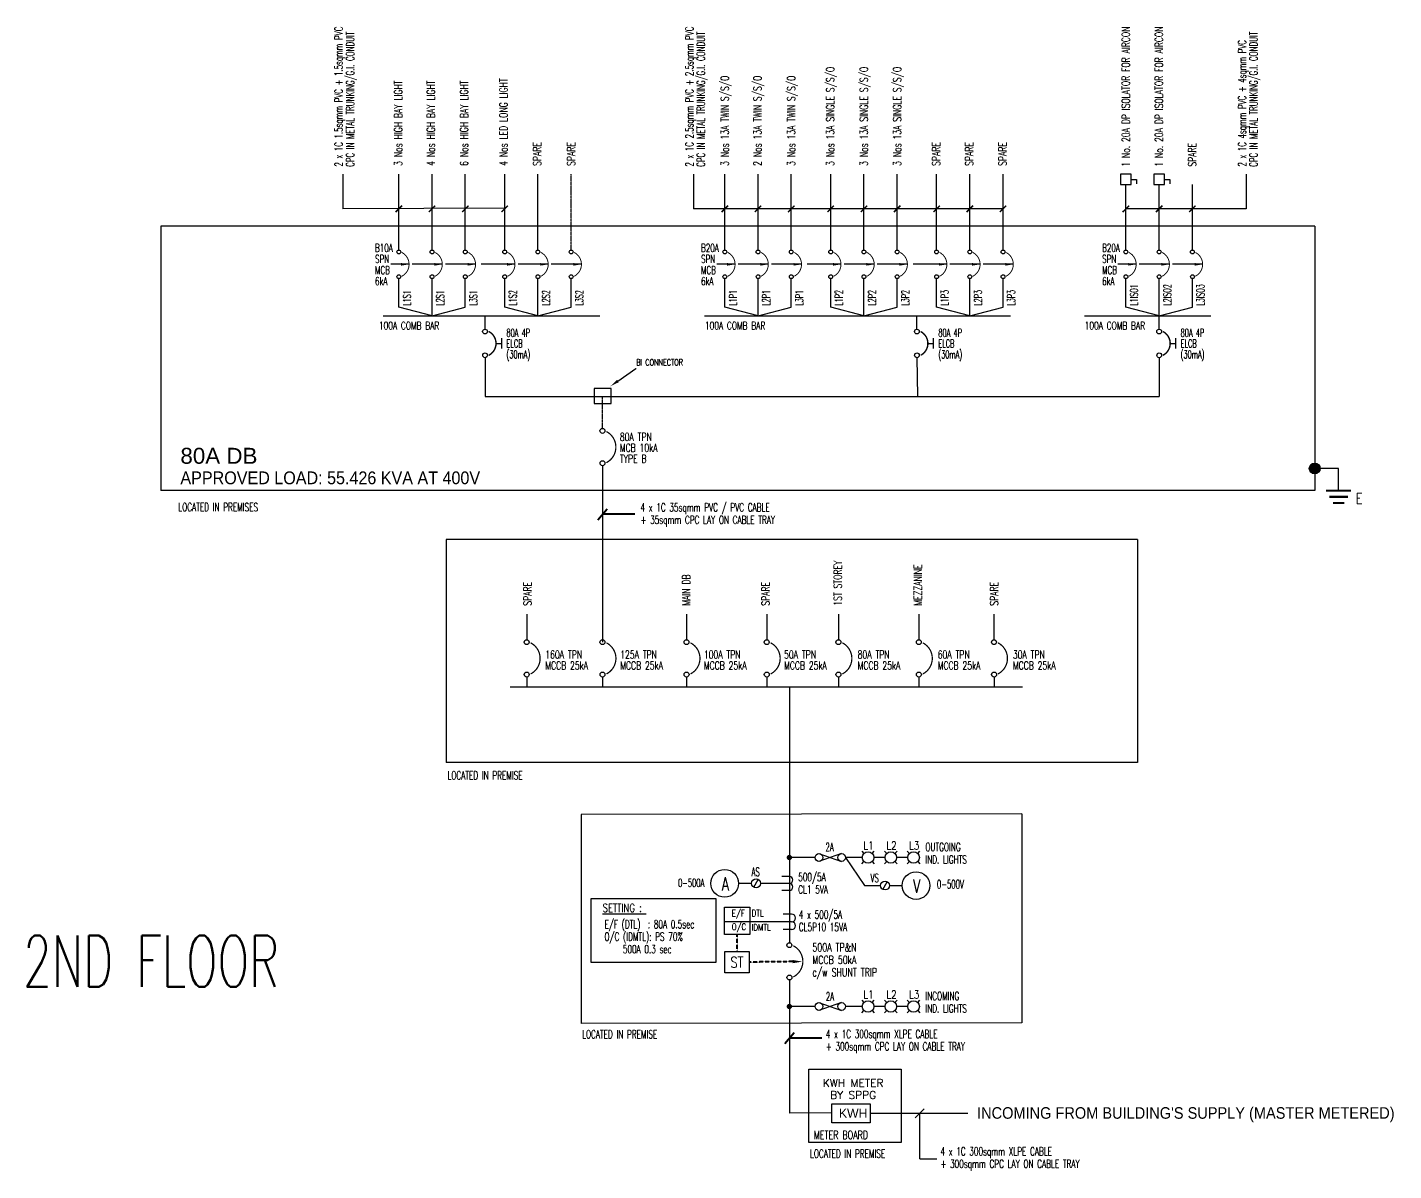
# Model space of a CAD drawing. Header units: millimetres. Extents: x 16251 to 284555, y 9213 to 36092.
# Drawn here: x 207382 to 237265, y 9213 to 34231 of the extents above; entities that cross this region are included whole.
import ezdxf
from ezdxf import colors
from ezdxf.entities.mleader import LeaderData, LeaderLine
from ezdxf.lldxf.tags import DXFTag
from ezdxf.math import Vec2, Vec3

# ---------------------------------------------------------------- set-up
doc = ezdxf.new("R2010")
doc.units = ezdxf.units.MM
doc.linetypes.add('DASHED', pattern=[0.75, 0.5, -0.25])
doc.linetypes.add('HIDDEN', pattern=[0.375, 0.25, -0.125])
for name, color, linetype in [('E-_-------_R-', 2, 'Continuous'), ('E-SLD-FRAME', 6, 'Continuous'), ('E-SLD-LEGENDF', 2, 'Continuous'), ('E-SLD-T1', 2, 'Continuous'), ('SLD', 2, 'Continuous'), ('SLD-LINE', 7, 'Continuous'), ('SLD-TXT', 7, 'Continuous'), ('TXT', 7, 'Continuous')]:
    doc.layers.add(name, color=color, linetype=linetype)
doc.styles.add('ARIAL', font='arial.ttf')
doc.styles.add('ROMANS', font='romans.shx', dxfattribs={"width": 0.8})
doc.styles.add('simplex', font='simplex.shx', dxfattribs={"width": 0.7})
doc.styles.add('SLD-TXT', font='romans.shx')
doc.styles.get("Standard").update_dxf_attribs({"font": 'arial.ttf'})
tags = doc.linetypes.add('CENTER', pattern=[2, 1.25, -0.25, 0.25, -0.25]).pattern_tags.tags
tags[10:11] = [DXFTag(74, 4), DXFTag(75, 0), DXFTag(340, '0'), DXFTag(46, 1.0), DXFTag(50, 0.0), DXFTag(44, 0.0), DXFTag(45, 0.0)]
tags[8:9] = [DXFTag(74, 4), DXFTag(75, 0), DXFTag(340, '0'), DXFTag(46, 1.0), DXFTag(50, 0.0), DXFTag(44, 0.0), DXFTag(45, 0.0)]
tags[6:7] = [DXFTag(74, 4), DXFTag(75, 0), DXFTag(340, '0'), DXFTag(46, 1.0), DXFTag(50, 0.0), DXFTag(44, 0.0), DXFTag(45, 0.0)]
tags[4:5] = [DXFTag(74, 4), DXFTag(75, 0), DXFTag(340, '0'), DXFTag(46, 1.0), DXFTag(50, 0.0), DXFTag(44, 0.0), DXFTag(45, 0.0)]
doc.dimstyles.new('A', dxfattribs={"dimtxt": 0.18, "dimasz": 150, "dimexe": 0.18, "dimexo": 0.0625, "dimgap": 0.09, "dimtad": 0, "dimtih": 1, "dimtoh": 1, "dimdec": 4, "dimzin": 0, "dimdsep": 46, "dimtxsty": 'Standard', "dimcen": 0.09, "dimadec": 0, "dimazin": 0, "dimtfac": 1, "dimtdec": 4, "dimtofl": 0, "dimtmove": 0, "dimatfit": 3, "dimfxl": 1, "dimtolj": 1, "dimtzin": 0, "dimarcsym": 0})

# ---------------------------------------------------------------- blocks, each defined once
blk = doc.blocks.new('MCCB')
at = {"color": 7}
for centre in [(-1, 558), (0, 40)]:
    blk.add_circle(centre, 39.6, dxfattribs=at)
at = {"layer": 'E-SLD-LEGENDF', "color": 7, "const_width": 20}
blk.add_lwpolyline([(62, 49, 0.61125), (62, 548)], format="xyb", dxfattribs=at)
blk = doc.blocks.new('RCCB')
at = {"color": 7}
for centre in [(-1, 548), (0, 49)]:
    blk.add_circle(centre, 49.5, dxfattribs=at)
at = {"layer": 'E-SLD-LEGENDF', "color": 7, "linetype": 'ByBlock'}
blk.add_line((230, 299), (350, 299), dxfattribs=at)
at = {"layer": 'E-SLD-LEGENDF', "color": 7}
blk.add_line((350, 190), (350, 408), dxfattribs=at)
at = {"layer": 'E-SLD-LEGENDF', "color": 7, "const_width": 30}
blk.add_lwpolyline([(77, 49, 0.611384), (77, 548)], format="xyb", dxfattribs=at)
blk = doc.blocks.new('DP ISOL')
at = {"layer": 'SLD', "color": 7, "linetype": 'Continuous', "ltscale": 0.5}
for p, q in [((141, -289), (20, -289)), ((141, -141), (141, -289))]:
    blk.add_line(p, q, dxfattribs=at)
blk.add_lwpolyline([(0, 141), (0, -141), (282, -141), (282, 141)], close=True, dxfattribs=at)

msp = doc.modelspace()

# ---------------------------------------------------------------- hatches: boundary and pattern name
at = {"layer": 'E-SLD-LEGENDF'}
h = msp.add_hatch(color=256, dxfattribs=at)
h.dxf.hatch_style = 1
edge = h.paths.add_edge_path()
edge.add_arc((235539, 24578), 119, 0, 360)

# ---------------------------------------------------------------- linework, layer by layer
for p, q in [((217394, 26153), (232138, 26153)), ((223183, 14659), (222630, 14660)), ((224975, 10480), (224049, 10470))]:
    msp.add_line(p, q)
at = {"linetype": 'DASHED'}
msp.add_line((219963, 25454), (219964, 26153), dxfattribs=at)
for points in [[(219782, 26000), (220152, 26000), (220152, 26329), (219782, 26329)], [(219717, 15166), (222441, 15166), (222441, 13770), (219717, 13770)]]:
    msp.add_lwpolyline(points, close=True)
at = {"color": 3}
msp.add_lwpolyline([(224975, 10679), (225818, 10679), (225818, 10258), (224975, 10258)], close=True, dxfattribs=at)
msp.add_lwpolyline([(227948, 10468), (225818, 10468)])
at = {"color": 7}
for points in [[(226996, 10565), (226803, 10371)], [(226900, 9473), (226900, 10468)]]:
    msp.add_lwpolyline(points, dxfattribs=at)
at = {"layer": 'E-_-------_R-', "color": 0, "lineweight": 40}
for p, q in [((219858, 23458), (220062, 23695)), ((220672, 23577), (219960, 23577)), ((223946, 11997), (224150, 12234)), ((224760, 12115), (224048, 12115))]:
    msp.add_line(p, q, dxfattribs=at)
at = {"layer": 'E-_-------_R-', "color": 0, "linetype": 'HIDDEN', "lineweight": 40, "ltscale": 10}
for points in [[(222903, 14009), (222903, 14381)], [(224119, 13788), (223172, 13777)]]:
    msp.add_lwpolyline(points, dxfattribs=at)
at = {"layer": 'E-SLD-FRAME', "color": 7, "linetype": 'CENTER', "ltscale": 1.5}
for p, q in [((235539, 29880), (210301, 29880)), ((210301, 29880), (210301, 24095)), ((235539, 29880), (235539, 24095)), ((235539, 24095), (210301, 24095)), ((231664, 23027), (216539, 23027)), ((216539, 23027), (216539, 18143)), ((231664, 23027), (231664, 18143)), ((231664, 18143), (216539, 18143)), ((229136, 17018), (219494, 17006)), ((219494, 17006), (219494, 12434)), ((229136, 17018), (229136, 12447)), ((229136, 12447), (219494, 12434))]:
    msp.add_line(p, q, dxfattribs=at)
msp.add_lwpolyline([(224473, 11432), (226490, 11432), (226490, 9830), (224473, 9830)], close=True, dxfattribs=at)
at = {"layer": 'E-SLD-LEGENDF'}
for p, q in [((236060, 24578), (235539, 24578)), ((236060, 24095), (236060, 24578))]:
    msp.add_line(p, q, dxfattribs=at)
for points, const_width in [([(235786, 24095), (236334, 24095)], 45.7), ([(235854, 23958), (236266, 23958)], 45.7), ([(235936, 23821), (236183, 23821)], 41.1)]:
    msp.add_lwpolyline(points, dxfattribs=dict(at, const_width=const_width))
msp.add_circle((235539, 24578), 119, dxfattribs=at)
at = {"layer": 'SLD', "color": 7}
for p, q in [((214280, 31018), (214280, 30259)), ((221951, 31018), (221951, 30259)), ((234039, 31018), (234039, 30259)), ((217822, 30275), (214280, 30259)), ((228722, 30259), (221951, 30259)), ((234039, 30259), (231408, 30259))]:
    msp.add_line(p, q, dxfattribs=at)
at = {"layer": 'SLD', "const_width": 33}
for points in [[(215159, 27916), (219906, 27916)], [(222191, 27916), (228886, 27916)], [(230496, 27916), (233273, 27916)], [(217941, 19798), (229154, 19798)]]:
    msp.add_lwpolyline(points, dxfattribs=at)
at = {"layer": 'SLD-LINE', "linetype": 'ByBlock'}
for p, q in [((215506, 29357), (215506, 31018)), ((216233, 29357), (216233, 31018)), ((216960, 29357), (216960, 31018)), ((217822, 29357), (217822, 31018)), ((218549, 29357), (218549, 31018)), ((222636, 29357), (222636, 31018)), ((223363, 29357), (223363, 31018)), ((224090, 29357), (224090, 31018)), ((224952, 29357), (224952, 31018)), ((225679, 29357), (225679, 31018)), ((226406, 29357), (226406, 31018)), ((227268, 29357), (227268, 31018)), ((227995, 29357), (227995, 31018)), ((228722, 29357), (228722, 31018)), ((231408, 29357), (231408, 30789)), ((232135, 29357), (232135, 30789)), ((232862, 29357), (232862, 30789)), ((217392, 27627), (217392, 27916)), ((226838, 27627), (226838, 27916)), ((232136, 27627), (232136, 27916))]:
    msp.add_line(p, q, dxfattribs=at)
at = {"layer": 'SLD-LINE', "linetype": 'DASHED'}
msp.add_line((219276, 29357), (219276, 31018), dxfattribs=at)
at = {"layer": 'SLD-LINE'}
for p, q in [((215507, 28110), (215507, 28733)), ((216234, 27916), (216234, 28733)), ((216961, 28110), (216961, 28733)), ((217823, 28110), (217823, 28733)), ((218550, 27916), (218550, 28733)), ((219277, 28110), (219277, 28733)), ((222637, 28110), (222637, 28733)), ((223364, 27916), (223364, 28733)), ((224090, 28110), (224090, 28733)), ((224953, 28110), (224953, 28733)), ((225680, 27916), (225680, 28733)), ((226406, 28110), (226406, 28733)), ((227269, 28110), (227269, 28733)), ((227996, 27916), (227996, 28733)), ((228722, 28110), (228722, 28733)), ((231409, 28110), (231409, 28733)), ((232136, 27916), (232136, 28733)), ((232863, 28110), (232863, 28733)), ((216234, 27916), (215507, 28110)), ((216234, 27916), (216961, 28110)), ((218550, 27916), (217823, 28110)), ((218550, 27916), (219277, 28110)), ((223364, 27916), (222637, 28110)), ((223364, 27916), (224090, 28110)), ((225680, 27916), (224953, 28110)), ((225680, 27916), (226406, 28110)), ((227996, 27916), (227269, 28110)), ((227996, 27916), (228722, 28110)), ((232136, 27916), (231409, 28110)), ((232136, 27916), (232863, 28110))]:
    msp.add_line(p, q, dxfattribs=at)
at = {"layer": 'SLD-TXT', "color": 7}
msp.add_line((226900, 9473), (227271, 9473), dxfattribs=at)
at = {"layer": 'SLD-TXT', "const_width": 33.1}
for points in [[(215436, 30189), (215577, 30329)], [(216163, 30189), (216303, 30329)], [(216890, 30189), (217030, 30329)], [(217752, 30189), (217893, 30329)], [(222566, 30189), (222706, 30329)], [(223293, 30189), (223433, 30329)], [(224019, 30189), (224160, 30329)], [(224882, 30189), (225022, 30329)], [(225609, 30189), (225749, 30329)], [(226335, 30189), (226476, 30329)], [(227198, 30189), (227338, 30329)], [(227925, 30189), (228065, 30329)], [(228651, 30189), (228792, 30329)], [(231338, 30189), (231479, 30329)], [(232065, 30189), (232205, 30329)], [(232792, 30189), (232932, 30329)]]:
    msp.add_lwpolyline(points, dxfattribs=at)
at = {"layer": 'TXT', "color": 7}
for p, q in [((217393, 27003), (217394, 26153)), ((226838, 27003), (226847, 26153)), ((232137, 27003), (232138, 26153)), ((219961, 24638), (219961, 20777)), ((218305, 21389), (218304, 20831)), ((221799, 21389), (221799, 20831)), ((223553, 21389), (223553, 20831)), ((225122, 21389), (225122, 20831)), ((226880, 21389), (226880, 20831)), ((228523, 21389), (228523, 20831)), ((218304, 20015), (218304, 19798)), ((219962, 20015), (219962, 19798)), ((221800, 20015), (221800, 19798)), ((223554, 20015), (223554, 19798)), ((224049, 19798), (224050, 14202)), ((225122, 20015), (225122, 19798)), ((226881, 20015), (226881, 19798)), ((228525, 20015), (228525, 19798)), ((224050, 13386), (224049, 10470))]:
    msp.add_line(p, q, dxfattribs=at)
at = {"layer": 'TXT'}
for p, q in [((225190, 16150), (224695, 15981)), ((224695, 16150), (225190, 15981)), ((224611, 16066), (224049, 16066)), ((225642, 16066), (225274, 16066)), ((225278, 16066), (225694, 15452)), ((226141, 16066), (225895, 16066)), ((226639, 16066), (226394, 16066)), ((223272, 15416), (223368, 15583)), ((223223, 15500), (222935, 15500)), ((224049, 15500), (223417, 15500)), ((225694, 15452), (226044, 15452)), ((226092, 15368), (226189, 15536)), ((226237, 15452), (226518, 15452)), ((224097, 14658), (223183, 14658)), ((225190, 12890), (224695, 12722)), ((224695, 12890), (225190, 12722)), ((224611, 12806), (224049, 12806)), ((225642, 12806), (225274, 12806)), ((226141, 12806), (225895, 12806)), ((226639, 12806), (226394, 12806))]:
    msp.add_line(p, q, dxfattribs=at)
at = {"layer": 'TXT', "color": 3}
for p, q in [((225631, 16204), (225679, 16155)), ((225858, 16155), (225906, 16204)), ((226129, 16204), (226178, 16155)), ((226357, 16155), (226405, 16204)), ((226628, 16204), (226676, 16155)), ((226855, 16155), (226903, 16204)), ((225631, 15928), (225679, 15976)), ((225858, 15976), (225906, 15928)), ((226129, 15928), (226178, 15976)), ((226357, 15976), (226405, 15928)), ((226628, 15928), (226676, 15976)), ((226855, 15976), (226903, 15928)), ((225631, 12944), (225679, 12896)), ((225858, 12896), (225906, 12944)), ((226129, 12944), (226178, 12896)), ((226357, 12896), (226405, 12944)), ((226628, 12944), (226676, 12896)), ((226855, 12896), (226903, 12944)), ((225631, 12668), (225679, 12717)), ((225858, 12717), (225906, 12668)), ((226129, 12668), (226178, 12717)), ((226357, 12717), (226405, 12668)), ((226628, 12668), (226676, 12717)), ((226855, 12717), (226903, 12668))]:
    msp.add_line(p, q, dxfattribs=at)
at = {"layer": 'TXT', "color": 5}
for p, q in [((224049, 15652), (223880, 15652)), ((224049, 15347), (223880, 15347)), ((224097, 14828), (223910, 14828)), ((224097, 14489), (223910, 14489))]:
    msp.add_line(p, q, dxfattribs=at)
at = {"layer": 'TXT', "const_width": 58.3}
for points in [[(224020, 16066, 1), (224078, 16066, 1)], [(224020, 12806, 1), (224078, 12806, 1)]]:
    msp.add_lwpolyline(points, format="xyb", close=True, dxfattribs=at)
at = {"layer": 'TXT', "color": 5}
for points in [[(223183, 14980), (223183, 14380), (222630, 14380), (222630, 14980)], [(222634, 14009), (223172, 14009), (223172, 13546), (222634, 13546)]]:
    msp.add_lwpolyline(points, close=True, dxfattribs=at)
at = {"layer": 'TXT', "color": 3}
for centre, radius in [((224695, 16066), 84.4), ((225190, 16066), 84.4), ((225769, 16066), 127), ((226267, 16066), 127), ((226765, 16066), 127), ((224695, 12806), 84.4), ((225190, 12806), 84.4), ((225769, 12806), 127), ((226267, 12806), 127), ((226765, 12806), 127)]:
    msp.add_circle(centre, radius, dxfattribs=at)
at = {"layer": 'TXT', "color": 5}
for centre, radius in [((222634, 15500), 302), ((223320, 15500), 96.9), ((226140, 15452), 96.9), ((226819, 15452), 302)]:
    msp.add_circle(centre, radius, dxfattribs=at)
for centre, radius in [((224049, 15576), 76.4), ((224049, 15423), 76.4), ((224097, 14743), 84.9), ((224097, 14573), 84.9)]:
    msp.add_arc(centre, radius, 270, 90, dxfattribs=at)
at = {"layer": 'TXT', "linetype": 'DASHED'}
msp.add_solid([(224119, 13824), (224333, 13788), (224119, 13753)], dxfattribs=at)

# ---------------------------------------------------------------- block references
at = {"layer": 'E-SLD-LEGENDF', "linetype": 'ByBlock', "xscale": 1.043890447483075, "yscale": 1.043890447483075, "zscale": 1.043890447483075}
for p in [(217393, 27003), (226838, 27003), (232137, 27003)]:
    msp.add_blockref('RCCB', p, dxfattribs=at)
at = {"layer": 'SLD', "xscale": 0.81, "yscale": 0.81, "zscale": 0.81, "rotation": 90}
for p in [(231408, 30789), (232135, 30789)]:
    msp.add_blockref('DP ISOL', p, dxfattribs=at)
at = {"layer": 'SLD', "lineweight": -3}
for p, xscale, yscale, zscale in [((215507, 28733), 1.043890447483075, 1.043890447483075, 1.043890447483075), ((216234, 28733), 1.043890447483075, 1.043890447483075, 1.043890447483075), ((216961, 28733), 1.043890447483075, 1.043890447483075, 1.043890447483075), ((217823, 28733), 1.043890447483075, 1.043890447483075, 1.043890447483075), ((218550, 28733), 1.043890447483075, 1.043890447483075, 1.043890447483075), ((219277, 28733), 1.043890447483075, 1.043890447483075, 1.043890447483075), ((222637, 28733), 1.043890447483075, 1.043890447483075, 1.043890447483075), ((223364, 28733), 1.043890447483075, 1.043890447483075, 1.043890447483075), ((224090, 28733), 1.043890447483075, 1.043890447483075, 1.043890447483075), ((224953, 28733), 1.043890447483075, 1.043890447483075, 1.043890447483075), ((225680, 28733), 1.043890447483075, 1.043890447483075, 1.043890447483075), ((226406, 28733), 1.043890447483075, 1.043890447483075, 1.043890447483075), ((227269, 28733), 1.043890447483075, 1.043890447483075, 1.043890447483075), ((227996, 28733), 1.043890447483075, 1.043890447483075, 1.043890447483075), ((228722, 28733), 1.043890447483075, 1.043890447483075, 1.043890447483075), ((231409, 28733), 1.043890447483075, 1.043890447483075, 1.043890447483075), ((232136, 28733), 1.043890447483075, 1.043890447483075, 1.043890447483075), ((232863, 28733), 1.043890447483075, 1.043890447483075, 1.043890447483075), ((219961, 24638), 1.365952055823138, 1.365952055823138, 1.365952055823138), ((218304, 20015), 1.365952055823138, 1.365952055823138, 1.365952055823138), ((219962, 20015), 1.365952055823138, 1.365952055823138, 1.365952055823138), ((221800, 20015), 1.365952055823138, 1.365952055823138, 1.365952055823138), ((223554, 20015), 1.365952055823138, 1.365952055823138, 1.365952055823138), ((225122, 20015), 1.365952055823138, 1.365952055823138, 1.365952055823138), ((226881, 20015), 1.365952055823138, 1.365952055823138, 1.365952055823138), ((228525, 20015), 1.365952055823138, 1.365952055823138, 1.365952055823138), ((224050, 13386), 1.365952055823138, 1.365952055823138, 1.365952055823138)]:
    msp.add_blockref('MCCB', p, dxfattribs=dict(at, xscale=xscale, yscale=yscale, zscale=zscale))

# ---------------------------------------------------------------- texts
at = {"color": 0, "linetype": 'ByBlock', "char_height": 170.59, "width": 7653.88, "attachment_point": 1, "line_spacing_factor": 0.890323, "style": 'ROMANS'}
for insert in [(215072, 27790), (222202, 27790), (230507, 27790)]:
    msp.add_mtext('{\\W0.7;100A COMB BAR}', dxfattribs=dict(at, insert=insert))
at = {"color": 0, "linetype": 'ByBlock', "lineweight": 40, "char_height": 175, "attachment_point": 1, "line_spacing_factor": 0.818814, "style": 'ROMANS'}
for s, insert, width in [('{\\W0.7;80A TPN \\PMCB 10kA \\PTYPE B}', (220341, 25357), 1118.38), ('{\\W0.7;160A TPN \\PMCCB 25kA }', (218711, 20594), 1276.49), ('{\\W0.7;125A TPN \\PMCCB 25kA }', (220349, 20594), 1276.49), ('{\\W0.7;100A TPN \\PMCCB 25kA }', (222178, 20594), 1276.49), ('{\\W0.7;50A TPN \\PMCCB 25kA }', (223933, 20594), 1276.49), ('{\\W0.7;80A TPN \\PMCCB 25kA }', (225542, 20594), 1276.49), ('{\\W0.7;60A TPN \\PMCCB 25kA }', (227293, 20594), 1276.49), ('{\\W0.7;30A TPN \\PMCCB 25kA }', (228937, 20594), 1276.49)]:
    msp.add_mtext(s, dxfattribs=dict(at, insert=insert, width=width))
at = {"color": 0, "insert": (225131, 10567), "char_height": 191.9, "width": 690.73, "attachment_point": 1, "style": 'ARIAL'}
msp.add_mtext('{\\W1;KWH}', dxfattribs=at)
at = {"layer": 'E-SLD-T1', "color": 7, "style": 'ROMANS', "width": 0.7}
msp.add_text('METER BOARD', height=181.55, dxfattribs=at).set_placement((224582, 9906))
at = {"layer": 'SLD-TXT', "style": 'SLD-TXT'}
for s, height, width, p in [('2 x 1C 1.5sqmm PVC + 1.5sqmm PVC', 175, 0.65, (214278, 31184)), ('CPC IN METAL TRUNKING/G.I. CONDUIT ', 175, 0.65, (214529, 31178)), ('2 x 1C 2.5sqmm PVC + 2.5sqmm PVC', 175, 0.65, (221949, 31184)), ('CPC IN METAL TRUNKING/G.I. CONDUIT ', 175, 0.65, (222200, 31178)), ('1 No. 20A DP ISOLATOR FOR AIRCON', 175, 0.7, (231492, 31181)), ('1 No. 20A DP ISOLATOR FOR AIRCON', 175, 0.7, (232219, 31181)), ('CPC IN METAL TRUNKING/G.I. CONDUIT ', 175, 0.65, (234287, 31178)), ('2 x 1C 4sqmm PVC + 4sqmm PVC', 175, 0.65, (234036, 31184)), ('3 Nos 13A SINGLE S/S/O ', 175, 0.7, (225031, 31199)), ('3 Nos 13A SINGLE S/S/O ', 175, 0.7, (225766, 31199)), ('3 Nos 13A SINGLE S/S/O', 175, 0.7, (226493, 31199)), ('3 Nos HIGH BAY LIGHT', 175, 0.7, (215582, 31199)), ('4 Nos HIGH BAY LIGHT', 175, 0.7, (216294, 31199)), ('6 Nos HIGH BAY LIGHT', 175, 0.7, (217020, 31199)), ('4 Nos LED LONG LIGHT', 175, 0.7, (217883, 31199)), ('3 Nos 13A TWIN S/S/O ', 175, 0.7, (222723, 31199)), ('2 Nos 13A TWIN S/S/O ', 175, 0.7, (223438, 31199)), ('3 Nos 13A TWIN S/S/O ', 175, 0.7, (224177, 31199)), ('SPARE', 175, 0.7, (218618, 31199)), ('SPARE', 175, 0.7, (219363, 31199)), ('SPARE', 175, 0.7, (227344, 31199)), ('SPARE', 175, 0.7, (228071, 31199)), ('SPARE', 175, 0.7, (228798, 31199)), ('SPARE', 175, 0.7, (232945, 31181)), ('L1S1', 170.6, 0.6, (215769, 28140)), ('L2S1', 170.6, 0.6, (216496, 28140)), ('L3S1', 170.6, 0.6, (217222, 28140)), ('L1S2', 170.6, 0.6, (218085, 28140)), ('L2S2', 170.6, 0.6, (218812, 28140)), ('L3S2', 170.6, 0.6, (219538, 28140)), ('L1P1', 170.6, 0.6, (222899, 28140)), ('L2P1', 170.6, 0.6, (223625, 28140)), ('L3P1', 170.6, 0.6, (224352, 28140)), ('L1P2', 170.6, 0.6, (225215, 28140)), ('L2P2', 170.6, 0.6, (225941, 28140)), ('L3P2', 170.6, 0.6, (226668, 28140)), ('L1P3', 170.6, 0.6, (227531, 28140)), ('L2P3', 170.6, 0.6, (228257, 28140)), ('L3P3', 170.6, 0.6, (228984, 28140)), ('L1ISO1', 170.6, 0.6, (231671, 28140)), ('L2ISO2', 170.6, 0.6, (232398, 28140)), ('L3ISO3', 170.6, 0.6, (233125, 28140)), ('1ST STOREY', 175, 0.7, (225194, 21575)), ('MEZZANINE', 175, 0.7, (226947, 21575)), ('MAIN DB', 175, 0.7, (221882, 21575)), ('SPARE', 175, 0.7, (218410, 21575)), ('SPARE', 175, 0.7, (223617, 21575)), ('SPARE', 175, 0.7, (228615, 21575))]:
    msp.add_text(s, height=height, rotation=90, dxfattribs=dict(at, width=width)).set_placement(p)
for s, height, width, p in [('2A', 180, 0.6, (224840, 16205)), ('AS', 185.1, 0.6, (223220, 15660)), ('VS', 185.1, 0.6, (225823, 15527)), ('%%USETTING : ', 180, 0.75, (219965, 14873)), ('2A', 180, 0.6, (224848, 12938))]:
    msp.add_text(s, height=height, dxfattribs=dict(at, width=width)).set_placement(p)
at = {"layer": 'SLD-TXT', "attachment_point": 1, "style": 'SLD-TXT'}
for s, insert, char_height, width, line_spacing_factor in [('{\\W0.65;B10A \\PSPN\\PMCB\\P6kA}', (214988, 29493), 175, 669.59, 0.833333), ('{\\W0.65;B20A \\PSPN\\PMCB\\P6kA}', (222118, 29493), 175, 669.59, 0.833333), ('{\\W0.65;B20A \\PSPN\\PMCB\\P6kA}', (230890, 29493), 175, 669.59, 0.833333), ('{\\W0.6;80A 4P\\PELCB \\P(30mA)}', (217861, 27636), 175, 2442.69, 0.810811), ('{\\W0.6;80A 4P\\PELCB \\P(30mA)}', (227307, 27636), 175, 2442.69, 0.810811), ('{\\W0.6;80A 4P\\PELCB \\P(30mA)}', (232605, 27636), 175, 2442.69, 0.810811), ('{\\W0.65;BI CONNECTOR}', (220699, 26972), 143.08, 1138.01, 0.908108), ('{\\W0.75;E}', (236437, 24037), 234, 2960.08, 0.908108), ('{\\W0.65;LOCATED IN PREMISES}', (210684, 23823), 180, 3901.15, 0.908108), ('{\\W0.65;4 x 1C 35sqmm PVC / PVC CABLE \\P+ 35sqmm CPC LAY ON CABLE TRAY\\W0.75; }', (220792, 23817), 180, 3901.15, 0.908108), ('{\\W0.65;LOCATED IN PREMISE}', (216570, 17953), 180, 3901.15, 0.908108), ('\\A1;{\\W0.65;OUTGOING \\PIND. LIGHTS}', (227023, 16385), 180, 2416.57, 0.908108), ('\\A1;{\\W0.6;0-500A}', (221615, 15601), 180, 2416.57, 0.908108), ('\\A1;{\\W0.65;500/5A\\PCL1 5VA}', (224242, 15728), 180, 2416.57, 0.908108), ('\\A1;{\\W0.6;0-500V}', (227275, 15575), 185.09, 2416.57, 0.908108), ('\\A1;{\\W0.65;4 x 500/5A\\PCL5P10 15VA}', (224255, 14907), 180, 2416.57, 0.908108), ('\\A1;{\\W0.65;E/F (DTL)  : 80A 0.5sec\\PO/C (IDMTL): PS 70%\\P     500A 0.3 sec}', (220005, 14696), 180, 2416.57, 0.908108), ('{\\W0.65;2ND FLOOR}', (207288, 14356), 1123.31, 6316.73, 0.908108), ('\\pxt8;{\\W0.7;500A TP&N \\P\\ptz;MCCB 50kA \\Pc/w SHUNT TRIP}', (224551, 14189), 180, 2416.57, 0.908108), ('\\A1;{\\W0.65;INCOMING\\PIND. LIGHTS}', (227023, 13125), 180, 2416.57, 0.908108), ('{\\W0.65;LOCATED IN PREMISE}', (219515, 12289), 180, 3901.15, 0.908108), ('{\\W0.65;4 x 1C 300sqmm XLPE CABLE \\P+ 300sqmm CPC LAY ON CABLE TRAY\\W0.75; }', (224846, 12295), 180, 3901.15, 0.908108), ('\\pxqc;KWH METER\\PBY SPPG', (224009, 11217), 169.71, 2869.67, 0.934884), ('{\\W0.65;LOCATED IN PREMISE}', (224500, 9677), 180, 3901.15, 0.908108), ('{\\W0.65;4 x 1C 300sqmm XLPE CABLE \\P+ 300sqmm CPC LAY ON CABLE TRAY\\W0.75; }', (227352, 9726), 180, 3901.15, 0.908108)]:
    msp.add_mtext(s, dxfattribs=dict(at, insert=insert, char_height=char_height, width=width, line_spacing_factor=line_spacing_factor))
at = {"layer": 'TXT', "style": 'simplex', "width": 0.8}
for s, p in [('L1', (225668, 16239)), ('L2', (226167, 16239)), ('L3', (226665, 16239)), ('L1', (225668, 12979)), ('L2', (226167, 12979)), ('L3', (226665, 12979))]:
    msp.add_text(s, height=180, dxfattribs=at).set_placement(p)
at = {"layer": 'TXT', "color": 3, "attachment_point": 1, "line_spacing_factor": 0.926797, "style": 'ARIAL'}
for s, insert, char_height, width in [('\\P80A DB', (210730, 25571), 350, 4520.12), ('{\\W0.9;\\PAPPROVED LOAD: 55.426 KVA AT 400V}', (210730, 24946), 280, 6727.75), ("\\pxqc;{\\W0.9;INCOMING FROM BUILDING'S SUPPLY (MASTER METERED)}", (227967, 10603), 253.13, 9503.29)]:
    msp.add_mtext(s, dxfattribs=dict(at, insert=insert, char_height=char_height, width=width))
at = {"layer": 'TXT', "line_spacing_factor": 0.818182, "style": 'simplex'}
for s, insert, char_height, width, attachment_point in [('\\A1;A ', (222725, 15635), 291.7, 4872.52, 3), ('\\A1;V', (226911, 15588), 291.7, 4872.52, 3), ('{\\W0.8;E/F }', (222788, 14918), 142.06, 2574.92, 1), ('{\\W0.8;O/C }', (222788, 14622), 142.06, 2574.92, 1), ('{\\W0.8;DTL }', (223222, 14918), 142.06, 2574.92, 1), ('{\\W0.8;IDMTL }', (223222, 14608), 142.06, 2574.92, 1), ('{\\W0.8;ST} ', (222757, 13891), 233.07, 4224.48, 1)]:
    msp.add_mtext(s, dxfattribs=dict(at, insert=insert, char_height=char_height, width=width, attachment_point=attachment_point))

# ---------------------------------------------------------------- leaders
ml = msp.add_multileader_mtext('Standard')
ml.set_content('', color=256)
ml.set_leader_properties()
ml.build(insert=Vec2(0, 0))
ml.multileader.update_dxf_attribs({"arrow_head_size": 200})
ctx = ml.context
ctx.base_point, ctx.arrow_head_size, ctx.plane_origin = Vec3(220699, 26768), 200, Vec3(220134, 26377)
notes = []
notes.append((ctx, [(0, (1, 1, 0), (220691, 26768), (1, 0), 8, [(0, [(220134, 26377)], 0, [])])]))
ctx.mtext.insert, ctx.mtext.flow_direction = Vec3(220701, 26770), 5
at = {"layer": 'SLD-TXT'}
for points in [[(215732, 29045), (215331, 29045)], [(216459, 29045), (215799, 29045)], [(217186, 29045), (216526, 29045)], [(218048, 29045), (217311, 29045)], [(218775, 29045), (218115, 29045)], [(219502, 29045), (218842, 29045)], [(222862, 29045), (222461, 29045)], [(223589, 29045), (222929, 29045)], [(224315, 29045), (223655, 29045)], [(225178, 29045), (224441, 29045)], [(225905, 29045), (225245, 29045)], [(226631, 29045), (225971, 29045)], [(227494, 29045), (226757, 29045)], [(228221, 29045), (227561, 29045)], [(228947, 29045), (228287, 29045)], [(231634, 29045), (231234, 29045)], [(232361, 29045), (231701, 29045)], [(233088, 29045), (232428, 29045)]]:
    msp.add_leader(points, dimstyle='A', override={"dimasz": 175, "dimgap": 0.09, "dimtad": 0}, dxfattribs=at)
for ctx, leaders in notes:
    for number, flags, end, landing, length, lines in leaders:
        leader = LeaderData()
        leader.index, (leader.has_last_leader_line, leader.has_dogleg_vector, leader.attachment_direction) = number, flags
        leader.last_leader_point, leader.dogleg_vector, leader.dogleg_length = Vec3(end), Vec3(landing), length
        for number, points, colour, breaks in lines:
            line = LeaderLine()
            line.index, line.vertices, line.color, line.breaks = number, Vec3.list(points), colors.encode_raw_color(colour), breaks
            leader.lines.append(line)
        ctx.leaders.append(leader)

doc.saveas('drawing.dxf')
